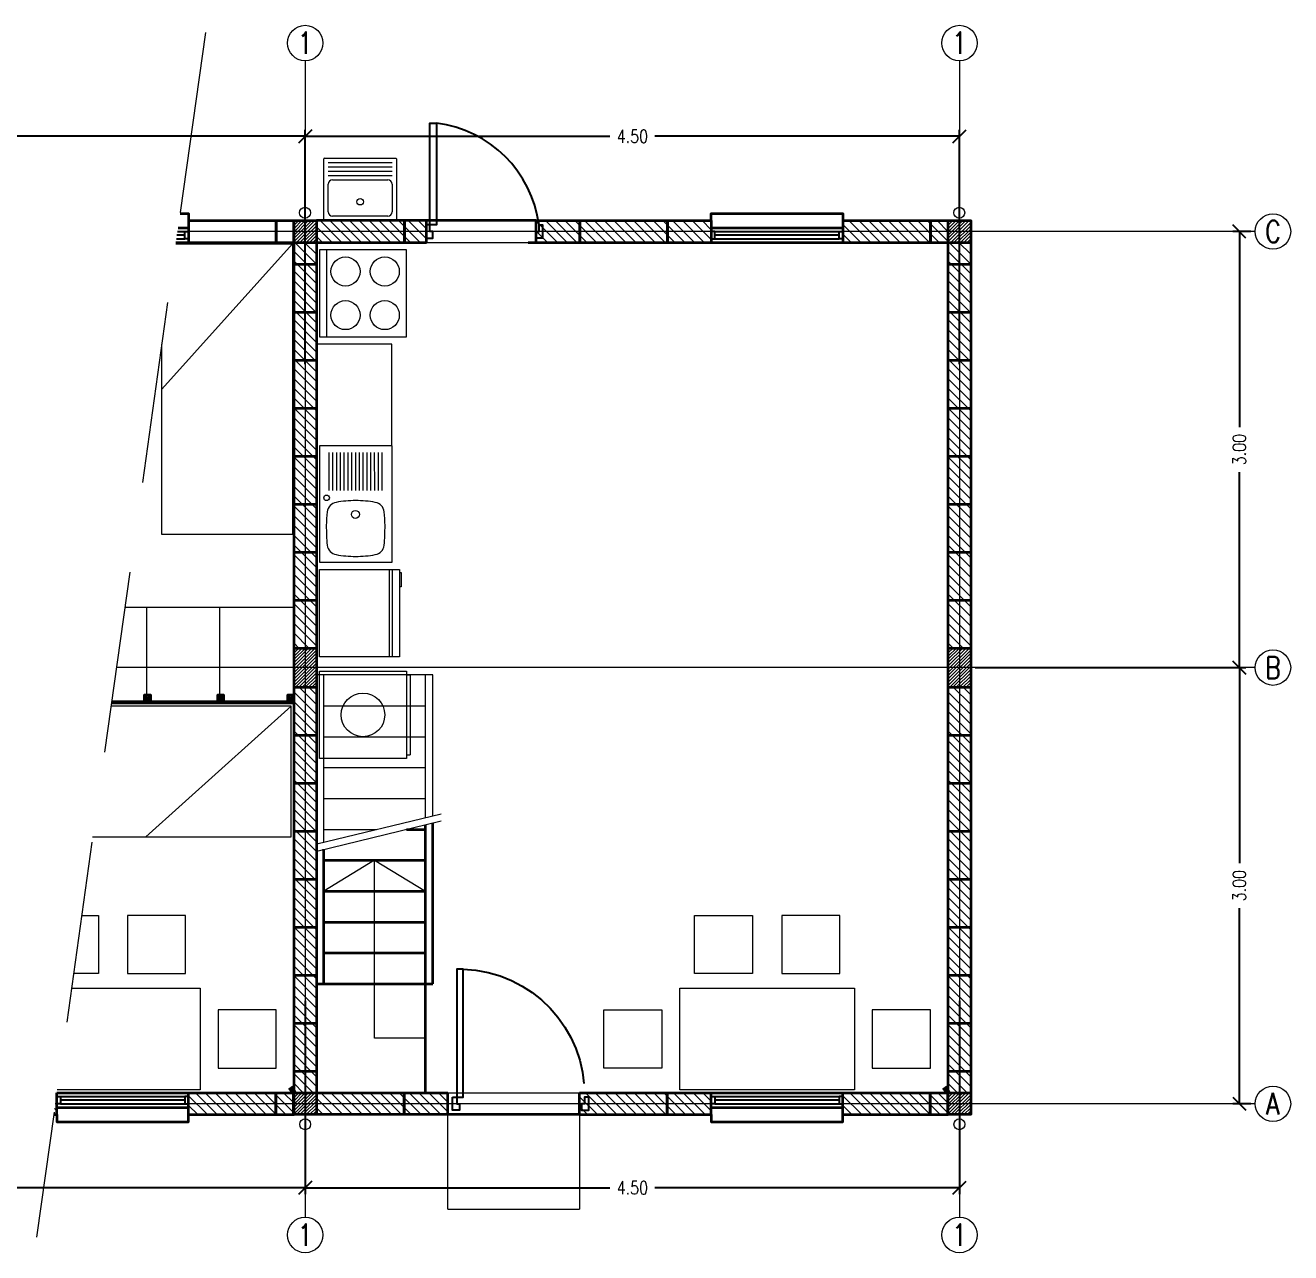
# Model space of a CAD drawing. Header units: metres. Extents: x 45 to 666, y -23 to 325.
# Drawn here: x 283.28 to 291.98, y 94.05 to 102.5 of the extents above; entities that cross this region are included whole.
import ezdxf

# ---------------------------------------------------------------- set-up
doc = ezdxf.new("R2010")
doc.units = ezdxf.units.M
doc.header["$LTSCALE"] = 5
doc.header["$MEASUREMENT"] = 0
doc.linetypes.add('HIDDEN', pattern=[0.375, 0.25, -0.125])
doc.layers.get('0').update_dxf_attribs({"color": 30})
doc.layers.get('DEFPOINTS').update_dxf_attribs({"color": 210})
for name, color, linetype, lineweight in [('A-ANNO-DIMS', 3, 'Continuous', 18), ('A-ANNO-SYMB', 3, 'Continuous', 18), ('A-ANNO-TEXT', 3, 'Continuous', 18), ('A-DOOR-FULL', 4, 'Continuous', 25), ('A-FLOR-FTPT', 6, 'Continuous', 70), ('A-FLOR-LEVL', 7, 'Continuous', 35), ('A-FLOR-OVHD', 3, 'HIDDEN', 18), ('A-FURN', 8, 'Continuous', 18), ('A-GLAZ-FULL', 4, 'Continuous', 25), ('A-WALL-FULL', 7, 'Continuous', 35), ('A-WALL-FULL-EXTR', 7, 'Continuous', 35), ('A-WALL-PATT', 8, 'Continuous', 18)]:
    doc.layers.add(name, color=color, linetype=linetype, lineweight=lineweight)
doc.styles.add('E-ROMANS', font='romans.shx', dxfattribs={"width": 0.8})
doc.dimstyles.new('E-0050_TICK_18', dxfattribs={"dimscale": 0.001, "dimtxt": 90, "dimasz": 90, "dimexe": 45, "dimexo": 30, "dimgap": 45, "dimtad": 0, "dimzin": 0, "dimdsep": 46, "dimtxsty": 'E-ROMANS', "dimblk": 'OBLIQUE', "dimcen": 45, "dimclrd": 256, "dimclre": 256, "dimclrt": 256, "dimadec": 0, "dimazin": 0, "dimtfac": 1, "dimtmove": 1, "dimatfit": 3, "dimldrblk": 'OPEN90', "dimfxl": 1, "dimtfill": 1, "dimtolj": 1, "dimtzin": 0, "dimarcsym": 0})
pattern_1 = [(135, (69.655357, 30.70779), (-0.03367596, -0.03367596), [])]
pattern_2 = [(135, (74.155357, 30.70779), (-0.03367596, -0.03367596), [])]

# ---------------------------------------------------------------- blocks, each defined once
blk = doc.blocks.new('LAVADERO-PL')
at = {"ltscale": 0.25}
for p, q in [((0, -0.245), (0, 0.245)), ((0.005, 0.25), (0.425, 0.25)), ((0.03, -0.19), (0.03, 0.19)), ((0.06, 0.22), (0.25, 0.22)), ((0.28, 0.19), (0.28, -0.19)), ((0.31, 0.22), (0.31, -0.22)), ((0.34, 0.22), (0.34, -0.22)), ((0.37, 0.22), (0.37, -0.22)), ((0.4, 0.22), (0.4, -0.22)), ((0.43, 0.245), (0.43, -0.245)), ((0.425, -0.25), (0.005, -0.25)), ((0.25, -0.22), (0.06, -0.22))]:
    blk.add_line(p, q, dxfattribs=at)
blk.add_circle((0.13, 0), 0.0224, dxfattribs=at)
for centre, radius, start, end in [((0.005, 0.245), 0.005, 90, 180), ((0.06, 0.19), 0.03, 90, 180), ((0.25, 0.19), 0.03, 0, 90), ((0.425, 0.245), 0.005, 0, 90), ((0.005, -0.245), 0.005, 180, 270), ((0.06, -0.19), 0.03, 180, 270), ((0.25, -0.19), 0.03, 270, 0), ((0.425, -0.245), 0.005, 270, 0)]:
    blk.add_arc(centre, radius, start, end, dxfattribs=at)
blk = doc.blocks.new('A$C1B7F5B90')
at = {"layer": 'A-DOOR-FULL'}
for points in [[(0.07, 0.79), (0.07, 0.09), (0.025, 0.09), (0.025, 0.79), (0.07, 0.79)], [(0.025, 0.09), (0, 0.09), (0, 0), (0.045, 0), (0.045, 0.045), (0.025, 0.045), (0.025, 0.09)], [(0.775, 0.09), (0.8, 0.09), (0.8, 0), (0.755, 0), (0.755, 0.045), (0.775, 0.045), (0.775, 0.09)]]:
    blk.add_lwpolyline(points, dxfattribs=at)
at = {"layer": 'A-DOOR-FULL', "linetype": 'HIDDEN'}
blk.add_arc((-0.0286, -0.0143), 0.8104, 7.39733, 83.01047, dxfattribs=at)
blk = doc.blocks.new('_Oblique')
at = {"color": 0, "linetype": 'ByBlock', "lineweight": -2}
blk.add_line((-0.5, -0.5), (0.5, 0.5), dxfattribs=at)
blk = doc.blocks.new('*D266')
at = {"layer": 'A-ANNO-DIMS', "lineweight": -2, "transparency": 16777216}
for p, q in [((280.7054, 101.7263), (280.7054, 101.7788)), ((285.2054, 101.7263), (285.2054, 101.7788)), ((280.7054, 101.7338), (282.8007, 101.7338)), ((285.2054, 101.7338), (283.1101, 101.7338))]:
    blk.add_line(p, q, dxfattribs=at)
at = {"layer": 'DEFPOINTS', "color": 0, "transparency": 16777216}
for p in [(280.7054, 101.6963), (285.2054, 101.7338), (285.2054, 101.6963)]:
    blk.add_point(p, dxfattribs=at)
at = {"layer": 'A-ANNO-DIMS', "lineweight": -2, "transparency": 16777216, "xscale": 0.09, "yscale": 0.09, "zscale": 0.09, "rotation": 180}
blk.add_blockref('_Oblique', (280.7054, 101.7338), dxfattribs=at)
at = {"layer": 'A-ANNO-DIMS', "lineweight": -2, "transparency": 16777216, "xscale": 0.09, "yscale": 0.09, "zscale": 0.09}
blk.add_blockref('_Oblique', (285.2054, 101.7338), dxfattribs=at)
at = {"layer": 'A-ANNO-DIMS', "transparency": 16777216, "insert": (282.9554, 101.7338), "char_height": 0.09, "attachment_point": 5, "style": 'E-ROMANS', "bg_fill": 3, "box_fill_scale": 1.25, "bg_fill_color": 256, "bg_fill_true_color": 13158600, "bg_fill_transparency": 0}
blk.add_mtext('\\A1;4.50', dxfattribs=at)
blk = doc.blocks.new('_Open90')
at = {"color": 0, "linetype": 'ByBlock', "lineweight": -2}
for p, q in [((0, 0), (-1, 0)), ((-0.5, 0.5), (0, 0)), ((0, 0), (-0.5, -0.5))]:
    blk.add_line(p, q, dxfattribs=at)
blk = doc.blocks.new('*D267')
at = {"layer": 'A-ANNO-DIMS', "lineweight": -2, "transparency": 16777216}
for p, q in [((280.7054, 95.7869), (280.7054, 94.4555)), ((285.2054, 95.7869), (285.2054, 94.4555)), ((280.7054, 94.5005), (282.8007, 94.5005)), ((285.2054, 94.5005), (283.1101, 94.5005))]:
    blk.add_line(p, q, dxfattribs=at)
at = {"layer": 'DEFPOINTS', "color": 0, "transparency": 16777216}
for p in [(280.7054, 95.8169), (285.2054, 95.8169), (285.2054, 94.5005)]:
    blk.add_point(p, dxfattribs=at)
at = {"layer": 'A-ANNO-DIMS', "lineweight": -2, "transparency": 16777216, "xscale": 0.09, "yscale": 0.09, "zscale": 0.09, "rotation": 180}
blk.add_blockref('_Oblique', (280.7054, 94.5005), dxfattribs=at)
at = {"layer": 'A-ANNO-DIMS', "lineweight": -2, "transparency": 16777216, "xscale": 0.09, "yscale": 0.09, "zscale": 0.09}
blk.add_blockref('_Oblique', (285.2054, 94.5005), dxfattribs=at)
at = {"layer": 'A-ANNO-DIMS', "transparency": 16777216, "insert": (282.9554, 94.5005), "char_height": 0.09, "attachment_point": 5, "style": 'E-ROMANS', "bg_fill": 3, "box_fill_scale": 1.25, "bg_fill_color": 256, "bg_fill_true_color": 13158600, "bg_fill_transparency": 0}
blk.add_mtext('\\A1;4.50', dxfattribs=at)
blk = doc.blocks.new('*D268')
at = {"layer": 'A-ANNO-DIMS', "lineweight": -2, "transparency": 16777216}
for p, q in [((285.2054, 100.167), (285.2054, 101.7788)), ((289.7054, 100.167), (289.7054, 101.7788)), ((285.2054, 101.7338), (287.3007, 101.7338)), ((289.7054, 101.7338), (287.6101, 101.7338))]:
    blk.add_line(p, q, dxfattribs=at)
at = {"layer": 'DEFPOINTS', "color": 0, "transparency": 16777216}
for p in [(289.7054, 101.7338), (285.2054, 100.137), (289.7054, 100.137)]:
    blk.add_point(p, dxfattribs=at)
at = {"layer": 'A-ANNO-DIMS', "lineweight": -2, "transparency": 16777216, "xscale": 0.09, "yscale": 0.09, "zscale": 0.09, "rotation": 180}
blk.add_blockref('_Oblique', (285.2054, 101.7338), dxfattribs=at)
at = {"layer": 'A-ANNO-DIMS', "lineweight": -2, "transparency": 16777216, "xscale": 0.09, "yscale": 0.09, "zscale": 0.09}
blk.add_blockref('_Oblique', (289.7054, 101.7338), dxfattribs=at)
at = {"layer": 'A-ANNO-DIMS', "transparency": 16777216, "insert": (287.4554, 101.7338), "char_height": 0.09, "attachment_point": 5, "style": 'E-ROMANS', "bg_fill": 3, "box_fill_scale": 1.25, "bg_fill_color": 256, "bg_fill_true_color": 13158600, "bg_fill_transparency": 0}
blk.add_mtext('\\A1;4.50', dxfattribs=at)
blk = doc.blocks.new('*D269')
at = {"layer": 'A-ANNO-DIMS', "lineweight": -2, "transparency": 16777216}
for p, q in [((285.2054, 95.7869), (285.2054, 94.4555)), ((289.7054, 95.7869), (289.7054, 94.4555)), ((285.2054, 94.5005), (287.3007, 94.5005)), ((289.7054, 94.5005), (287.6101, 94.5005))]:
    blk.add_line(p, q, dxfattribs=at)
at = {"layer": 'DEFPOINTS', "color": 0, "transparency": 16777216}
for p in [(285.2054, 95.8169), (289.7054, 95.8169), (289.7054, 94.5005)]:
    blk.add_point(p, dxfattribs=at)
at = {"layer": 'A-ANNO-DIMS', "lineweight": -2, "transparency": 16777216, "xscale": 0.09, "yscale": 0.09, "zscale": 0.09, "rotation": 180}
blk.add_blockref('_Oblique', (285.2054, 94.5005), dxfattribs=at)
at = {"layer": 'A-ANNO-DIMS', "lineweight": -2, "transparency": 16777216, "xscale": 0.09, "yscale": 0.09, "zscale": 0.09}
blk.add_blockref('_Oblique', (289.7054, 94.5005), dxfattribs=at)
at = {"layer": 'A-ANNO-DIMS', "transparency": 16777216, "insert": (287.4554, 94.5005), "char_height": 0.09, "attachment_point": 5, "style": 'E-ROMANS', "bg_fill": 3, "box_fill_scale": 1.25, "bg_fill_color": 256, "bg_fill_true_color": 13158600, "bg_fill_transparency": 0}
blk.add_mtext('\\A1;4.50', dxfattribs=at)
blk = doc.blocks.new('*D271')
at = {"layer": 'A-ANNO-DIMS', "lineweight": -2, "transparency": 16777216}
for p, q in [((291.7096, 101.0786), (291.5854, 101.0786)), ((291.6304, 101.0786), (291.6304, 99.7334)), ((291.6304, 98.0786), (291.6304, 99.4239)), ((289.8124, 98.0786), (291.6754, 98.0786))]:
    blk.add_line(p, q, dxfattribs=at)
at = {"layer": 'DEFPOINTS', "color": 0, "transparency": 16777216}
for p in [(291.6304, 101.0786), (291.7396, 101.0786), (289.7824, 98.0786)]:
    blk.add_point(p, dxfattribs=at)
at = {"layer": 'A-ANNO-DIMS', "lineweight": -2, "transparency": 16777216, "xscale": 0.09, "yscale": 0.09, "zscale": 0.09}
for p, rotation in [((291.6304, 101.0786), 90), ((291.6304, 98.0786), 270)]:
    blk.add_blockref('_Oblique', p, dxfattribs=dict(at, rotation=rotation))
at = {"layer": 'A-ANNO-DIMS', "transparency": 16777216, "insert": (291.6304, 99.5786), "char_height": 0.09, "attachment_point": 5, "rotation": 90, "style": 'E-ROMANS', "bg_fill": 3, "box_fill_scale": 1.25, "bg_fill_color": 256, "bg_fill_true_color": 13158600, "bg_fill_transparency": 0}
blk.add_mtext('\\A1;3.00', dxfattribs=at)
blk = doc.blocks.new('*D270')
at = {"layer": 'A-ANNO-DIMS', "lineweight": -2, "transparency": 16777216}
for p, q in [((291.6229, 98.0786), (291.6754, 98.0786)), ((291.6304, 98.0786), (291.6304, 96.7334)), ((291.6304, 95.0786), (291.6304, 96.4239)), ((291.7096, 95.0786), (291.5854, 95.0786))]:
    blk.add_line(p, q, dxfattribs=at)
at = {"layer": 'DEFPOINTS', "color": 0, "transparency": 16777216}
for p in [(291.5929, 98.0786), (291.6304, 98.0786), (291.7396, 95.0786)]:
    blk.add_point(p, dxfattribs=at)
at = {"layer": 'A-ANNO-DIMS', "lineweight": -2, "transparency": 16777216, "xscale": 0.09, "yscale": 0.09, "zscale": 0.09}
for p, rotation in [((291.6304, 98.0786), 90), ((291.6304, 95.0786), 270)]:
    blk.add_blockref('_Oblique', p, dxfattribs=dict(at, rotation=rotation))
at = {"layer": 'A-ANNO-DIMS', "transparency": 16777216, "insert": (291.6304, 96.5786), "char_height": 0.09, "attachment_point": 5, "rotation": 90, "style": 'E-ROMANS', "bg_fill": 3, "box_fill_scale": 1.25, "bg_fill_color": 256, "bg_fill_true_color": 13158600, "bg_fill_transparency": 0}
blk.add_mtext('\\A1;3.00', dxfattribs=at)
blk = doc.blocks.new('COCINA-PL')
blk.add_lwpolyline([(0, 0.3), (0, -0.3), (0.6, -0.3), (0.6, 0.3)], close=True)
blk.add_lwpolyline([(0.05, 0.3), (0.05, -0.3)])
for centre in [(0.18, 0.15), (0.45, 0.15), (0.18, -0.15), (0.45, -0.15)]:
    blk.add_circle(centre, 0.1)
blk = doc.blocks.new('LAVADORA-PL')
for p, q in [((0, 0), (0, 0.6)), ((0, 0.6), (0.6, 0.6)), ((0.6, 0.6), (0.6, 0)), ((0.625, 0.575), (0.625, 0.025)), ((0.6, 0), (0, 0))]:
    blk.add_line(p, q)
for points in [[(0.6, 0.575), (0.625, 0.575)], [(0.6, 0.025), (0.625, 0.025)]]:
    blk.add_lwpolyline(points)
blk.add_circle((0.3, 0.3), 0.15)
blk = doc.blocks.new('LAVAPLATO-PL')
at = {"ltscale": 5}
for p, q in [((0.5, 0.8), (0, 0.8)), ((0, 0.8), (0, 0)), ((0.5, 0), (0.5, 0.8)), ((0.0672, 0.4945), (0.0672, 0.755)), ((0.0672, 0.4945), (0.0672, 0.755)), ((0.0933, 0.4945), (0.0933, 0.755)), ((0.0933, 0.4945), (0.0933, 0.755)), ((0.1195, 0.4945), (0.1194, 0.755)), ((0.1195, 0.4945), (0.1194, 0.755)), ((0.1456, 0.4945), (0.1456, 0.755)), ((0.1456, 0.4945), (0.1456, 0.755)), ((0.1717, 0.4945), (0.1717, 0.755)), ((0.1717, 0.4945), (0.1717, 0.755)), ((0.1978, 0.4945), (0.1978, 0.755)), ((0.1978, 0.4945), (0.1978, 0.755)), ((0.2239, 0.4945), (0.2239, 0.755)), ((0.2239, 0.4945), (0.2239, 0.755)), ((0.25, 0.4945), (0.25, 0.755)), ((0.25, 0.4945), (0.25, 0.755)), ((0.2761, 0.4945), (0.2761, 0.755)), ((0.2761, 0.4945), (0.2761, 0.755)), ((0.3022, 0.4945), (0.3022, 0.755)), ((0.3022, 0.4945), (0.3022, 0.755)), ((0.3283, 0.4945), (0.3283, 0.755)), ((0.3283, 0.4945), (0.3283, 0.755)), ((0.3544, 0.4945), (0.3544, 0.755)), ((0.3544, 0.4945), (0.3544, 0.755)), ((0.3806, 0.4945), (0.3805, 0.755)), ((0.3806, 0.4945), (0.3805, 0.755)), ((0.4067, 0.4945), (0.4067, 0.755)), ((0.4067, 0.4945), (0.4067, 0.755)), ((0.4328, 0.4945), (0.4328, 0.755)), ((0.4328, 0.4945), (0.4328, 0.755)), ((0, 0), (0.5, 0))]:
    blk.add_line(p, q, dxfattribs=at)
for centre, radius in [((0.0499, 0.443), 0.019), ((0.0499, 0.443), 0.019), ((0.248, 0.329), 0.0275), ((0.248, 0.329), 0.0275)]:
    blk.add_circle(centre, radius, dxfattribs=at)
for centre, radius, start, end in [((0.1284, 0.338), 0.075, 100.38124, 172.77), ((0.1284, 0.338), 0.075, 100.38124, 172.77), ((0.25, -0.326), 0.75, 90, 100.38124), ((0.25, -0.326), 0.75, 90, 100.38124), ((0.25, -0.326), 0.75, 79.61876, 90), ((0.25, -0.326), 0.75, 79.61876, 90), ((0.3716, 0.338), 0.075, 7.23, 79.61876), ((0.3716, 0.338), 0.075, 7.23, 79.61876), ((0.798, 0.253), 0.75, 172.77, 180), ((0.798, 0.253), 0.75, 172.77, 180), ((-0.298, 0.253), 0.75, 360, 7.23), ((-0.298, 0.253), 0.75, 360, 7.23), ((1.6099, 0.253), 1.5619, 179.9987, 185.00834), ((1.6099, 0.253), 1.5619, 179.9987, 185.00834), ((-1.1099, 0.253), 1.5619, 354.99166, 0.0013), ((-1.1099, 0.253), 1.5619, 354.99166, 0.0013), ((0.1284, 0.126), 0.075, 187.23, 259.61876), ((0.1284, 0.126), 0.075, 187.23, 259.61876), ((0.3716, 0.126), 0.075, 280.38124, 352.77), ((0.3716, 0.126), 0.075, 280.38124, 352.77), ((0.25, 0.79), 0.75, 259.61876, 270), ((0.25, 0.79), 0.75, 259.61876, 270), ((0.25, 0.79), 0.75, 270, 280.38124), ((0.25, 0.79), 0.75, 270, 280.38124)]:
    blk.add_arc(centre, radius, start, end, dxfattribs=at)
blk = doc.blocks.new('RF-PL')
for p, q in [((0, 0.6), (0.5504, 0.6)), ((0, 0), (0, 0.6)), ((0.481, 0.6), (0.481, 0)), ((0.5008, 0.6), (0.5008, 0)), ((0.5504, 0.6), (0.5504, 0)), ((0.5504, 0.5806), (0.5629, 0.5806)), ((0.5629, 0.5806), (0.5629, 0.4806)), ((0.5629, 0.4806), (0.5504, 0.4806)), ((0.5504, 0), (0, 0))]:
    blk.add_line(p, q)
blk = doc.blocks.new('A$C65E00405')
at = {"layer": 'A-DOOR-FULL'}
blk.add_lwpolyline([(0.9084, 0.09), (0.8634, 0.09), (0.8634, 0.97), (0.9084, 0.97)], close=True, dxfattribs=at)
for points in [[(0, 0.09), (0.0294, 0.09), (0.0294, 0.045), (0.0494, 0.045), (0.0494, 0), (0, 0), (0, 0.09)], [(0.9378, 0.09), (0.9084, 0.09), (0.9084, 0.045), (0.8884, 0.045), (0.8884, 0), (0.9378, 0), (0.9378, 0.09)]]:
    blk.add_lwpolyline(points, dxfattribs=at)
at = {"layer": 'A-DOOR-FULL', "linetype": 'HIDDEN'}
blk.add_arc((0.8896, 0.11), 0.8604, 91.74437, 181.33429, dxfattribs=at)

msp = doc.modelspace()

# ---------------------------------------------------------------- hatches: boundary and pattern name
at = {"layer": 'A-WALL-PATT'}
h = msp.add_hatch(dxfattribs=at)
h.set_pattern_fill('LINE', color=256, scale=0.005, angle=45, style=0)
h.set_pattern_definition([(45, (129.738842, 30.70779), (-0.0112253202, 0.0112253202), [])])
h.paths.add_polyline_path([(285.2824, 101.1536), (285.1284, 101.1536), (285.1284, 101.0036), (285.2824, 101.0036)])
h = msp.add_hatch(dxfattribs=at)
h.set_pattern_fill('LINE', color=256, scale=0.005, angle=45, style=0)
h.set_pattern_definition([(45, (129.738842, 30.70779), (-0.0112253202, 0.0112253202), [])])
h.paths.add_polyline_path([(285.2824, 101.1536), (285.1284, 101.1536), (285.1284, 101.0036), (285.2824, 101.0036)])
h = msp.add_hatch(dxfattribs=at)
h.set_pattern_fill('LINE', color=256, scale=0.015, angle=135, style=0)
h.set_pattern_definition(pattern_2)
h.paths.add_polyline_path([(286.0384, 101.1536), (285.2854, 101.1536), (285.2854, 101.0036), (286.0384, 101.0036)])
h.paths.add_polyline_path([(287.7679, 101.1536), (287.1679, 101.1536), (287.1679, 101.0036), (287.7679, 101.0036)])
h.paths.add_polyline_path([(287.1679, 101.1536), (286.7914, 101.1536), (286.7914, 101.1236), (286.7914, 101.1236), (286.7914, 101.0336), (286.7914, 101.0336), (286.7914, 101.0036), (287.1679, 101.0036)])
h.paths.add_polyline_path([(287.9974, 101.1536), (287.7679, 101.1536), (287.7679, 101.0036), (287.9974, 101.0036)])
h.paths.add_polyline_path([(289.6284, 101.1536), (288.9034, 101.1536), (288.9034, 101.0036), (289.6284, 101.0036)])
h = msp.add_hatch(dxfattribs=at)
h.set_pattern_fill('LINE', color=256, scale=0.005, angle=45, style=0)
h.set_pattern_definition([(45, (134.238842, 30.70779), (-0.0112253202, 0.0112253202), [])])
h.paths.add_polyline_path([(289.7824, 101.1536), (289.6284, 101.1536), (289.6284, 101.0036), (289.7824, 101.0036)])
h = msp.add_hatch(dxfattribs=at)
h.set_pattern_fill('LINE', color=256, scale=0.015, angle=135, style=0)
h.set_pattern_definition(pattern_1)
h.paths.add_polyline_path([(285.2824, 101.0036), (285.1284, 101.0036), (285.1284, 100.8536), (285.2824, 100.8536)])
h.paths.add_polyline_path([(285.2824, 100.8536), (285.1284, 100.8536), (285.1284, 100.5236), (285.2824, 100.5236)])
h.paths.add_polyline_path([(285.2824, 100.5236), (285.1284, 100.5236), (285.1284, 100.1936), (285.2824, 100.1936)])
h.paths.add_polyline_path([(285.2824, 100.1936), (285.1284, 100.1936), (285.1284, 99.8636), (285.2824, 99.8636)])
h.paths.add_polyline_path([(285.2824, 99.8636), (285.1284, 99.8636), (285.1284, 99.5336), (285.2824, 99.5336)])
h.paths.add_polyline_path([(285.2824, 99.5336), (285.1284, 99.5336), (285.1284, 99.2036), (285.2824, 99.2036)])
h.paths.add_polyline_path([(285.2824, 99.2036), (285.1284, 99.2036), (285.1284, 98.8736), (285.2824, 98.8736)])
h.paths.add_polyline_path([(285.2824, 98.8736), (285.1284, 98.8736), (285.1284, 98.5436), (285.2824, 98.5436)])
h.paths.add_polyline_path([(285.2824, 98.5436), (285.1284, 98.5436), (285.1284, 98.2136), (285.2824, 98.2136)])
h.paths.add_polyline_path([(285.2824, 97.9436), (285.1284, 97.9436), (285.1284, 97.6136), (285.2824, 97.6136)])
h.paths.add_polyline_path([(285.2824, 97.6136), (285.1284, 97.6136), (285.1284, 97.2836), (285.2824, 97.2836)])
h.paths.add_polyline_path([(285.2824, 97.2836), (285.1284, 97.2836), (285.1284, 96.9536), (285.2824, 96.9536)])
h.paths.add_polyline_path([(285.2824, 96.9536), (285.1284, 96.9536), (285.1284, 96.6236), (285.2824, 96.6236)])
h.paths.add_polyline_path([(285.2824, 96.6236), (285.1284, 96.6236), (285.1284, 96.2936), (285.2824, 96.2936)])
h.paths.add_polyline_path([(285.2824, 96.2936), (285.1284, 96.2936), (285.1284, 95.9636), (285.2824, 95.9636)])
h.paths.add_polyline_path([(285.2824, 95.9636), (285.1284, 95.9636), (285.1284, 95.6336), (285.2824, 95.6336)])
h.paths.add_polyline_path([(285.2824, 95.6336), (285.1284, 95.6336), (285.1284, 95.3036), (285.2824, 95.3036)])
h.paths.add_polyline_path([(285.2824, 95.3036), (285.1284, 95.3036), (285.1284, 95.1536), (285.2824, 95.1536)])
h = msp.add_hatch(dxfattribs=at)
h.set_pattern_fill('LINE', color=256, scale=0.015, angle=135, style=0)
h.set_pattern_definition(pattern_2)
h.paths.add_polyline_path([(289.7824, 101.0036), (289.6284, 101.0036), (289.6284, 100.8536), (289.7824, 100.8536)])
h.paths.add_polyline_path([(289.7824, 100.8536), (289.6284, 100.8536), (289.6284, 100.5236), (289.7824, 100.5236)])
h.paths.add_polyline_path([(289.7824, 100.5236), (289.6284, 100.5236), (289.6284, 100.1936), (289.7824, 100.1936)])
h.paths.add_polyline_path([(289.7824, 100.1936), (289.6284, 100.1936), (289.6284, 99.8636), (289.7824, 99.8636)])
h.paths.add_polyline_path([(289.7824, 99.8636), (289.6284, 99.8636), (289.6284, 99.5336), (289.7824, 99.5336)])
h.paths.add_polyline_path([(289.7824, 99.5336), (289.6284, 99.5336), (289.6284, 99.2036), (289.7824, 99.2036)])
h.paths.add_polyline_path([(289.7824, 99.2036), (289.6284, 99.2036), (289.6284, 98.8736), (289.7824, 98.8736)])
h.paths.add_polyline_path([(289.7824, 98.8736), (289.6284, 98.8736), (289.6284, 98.5436), (289.7824, 98.5436)])
h.paths.add_polyline_path([(289.7824, 98.5436), (289.6284, 98.5436), (289.6284, 98.2136), (289.7824, 98.2136)])
h.paths.add_polyline_path([(289.7824, 97.9436), (289.6284, 97.9436), (289.6284, 97.6136), (289.7824, 97.6136)])
h.paths.add_polyline_path([(289.7824, 97.6136), (289.6284, 97.6136), (289.6284, 97.2836), (289.7824, 97.2836)])
h.paths.add_polyline_path([(289.7824, 97.2836), (289.6284, 97.2836), (289.6284, 96.9536), (289.7824, 96.9536)])
h.paths.add_polyline_path([(289.7824, 96.9536), (289.6284, 96.9536), (289.6284, 96.6236), (289.7824, 96.6236)])
h.paths.add_polyline_path([(289.7824, 96.6236), (289.6284, 96.6236), (289.6284, 96.2936), (289.7824, 96.2936)])
h.paths.add_polyline_path([(289.7824, 96.2936), (289.6284, 96.2936), (289.6284, 95.9636), (289.7824, 95.9636)])
h.paths.add_polyline_path([(289.7824, 95.9636), (289.6284, 95.9636), (289.6284, 95.6336), (289.7824, 95.6336)])
h.paths.add_polyline_path([(289.7824, 95.6336), (289.6284, 95.6336), (289.6284, 95.3036), (289.7824, 95.3036)])
h.paths.add_polyline_path([(289.7824, 95.3036), (289.6284, 95.3036), (289.6284, 95.1536), (289.7824, 95.1536)])
h = msp.add_hatch(dxfattribs=at)
h.set_pattern_fill('LINE', color=256, scale=0.005, angle=45, style=0)
h.set_pattern_definition([(45, (129.738842, 30.70779), (-0.0112253202, 0.0112253202), [])])
h.paths.add_polyline_path([(285.1284, 97.9436), (285.2824, 97.9436), (285.2824, 98.2136), (285.1284, 98.2136)])
h = msp.add_hatch(dxfattribs=at)
h.set_pattern_fill('LINE', color=256, scale=0.005, angle=45, style=0)
h.set_pattern_definition([(45, (129.738842, 30.70779), (-0.0112253202, 0.0112253202), [])])
h.paths.add_polyline_path([(285.1284, 97.9436), (285.2824, 97.9436), (285.2824, 98.2136), (285.1284, 98.2136)])
h = msp.add_hatch(dxfattribs=at)
h.set_pattern_fill('LINE', color=256, scale=0.005, angle=45, style=0)
h.set_pattern_definition([(45, (134.238842, 30.70779), (-0.0112253202, 0.0112253202), [])])
h.paths.add_polyline_path([(289.6284, 97.9436), (289.7824, 97.9436), (289.7824, 98.2136), (289.6284, 98.2136)])
h = msp.add_hatch(dxfattribs=at)
h.set_pattern_fill('LINE', color=256, scale=0.015, angle=135, style=0)
h.set_pattern_definition(pattern_1)
h.paths.add_polyline_path([(281.6854, 95.1536), (280.7824, 95.1536), (280.7824, 95.0036), (281.6854, 95.0036)])
h.paths.add_polyline_path([(285.1284, 95.1536), (284.4034, 95.1536), (284.4034, 95.0036), (285.1284, 95.0036)])
h.paths.add_polyline_path([(283.4965, 95.1536), (283.4754, 95.0036), (283.4974, 95.0036), (283.4974, 95.1536)])
h = msp.add_hatch(dxfattribs=at)
h.set_pattern_fill('LINE', color=256, scale=0.005, angle=45, style=0)
h.set_pattern_definition([(45, (129.738842, 24.70779), (-0.0112253202, 0.0112253202), [])])
h.paths.add_polyline_path([(285.2824, 95.1536), (285.1284, 95.1536), (285.1284, 95.0036), (285.2824, 95.0036)])
h = msp.add_hatch(dxfattribs=at)
h.set_pattern_fill('LINE', color=256, scale=0.005, angle=45, style=0)
h.set_pattern_definition([(45, (129.738842, 24.70779), (-0.0112253202, 0.0112253202), [])])
h.paths.add_polyline_path([(285.2824, 95.1536), (285.1284, 95.1536), (285.1284, 95.0036), (285.2824, 95.0036)])
h = msp.add_hatch(dxfattribs=at)
h.set_pattern_fill('LINE', color=256, scale=0.015, angle=135, style=0)
h.set_pattern_definition(pattern_2)
h.paths.add_polyline_path([(286.1854, 95.1536), (285.2824, 95.1536), (285.2824, 95.0036), (286.1854, 95.0036)])
h.paths.add_polyline_path([(287.9974, 95.1536), (287.0914, 95.1536), (287.0914, 95.0036), (287.9974, 95.0036)])
h.paths.add_polyline_path([(289.6284, 95.1536), (288.9034, 95.1536), (288.9034, 95.0036), (289.6284, 95.0036)])
h = msp.add_hatch(dxfattribs=at)
h.set_pattern_fill('LINE', color=256, scale=0.005, angle=45, style=0)
h.set_pattern_definition([(45, (134.238842, 24.70779), (-0.0112253202, 0.0112253202), [])])
h.paths.add_polyline_path([(289.7824, 95.1536), (289.6284, 95.1536), (289.6284, 95.0036), (289.7824, 95.0036)])

# ---------------------------------------------------------------- linework, layer by layer
at = {"layer": 'A-ANNO-SYMB', "ltscale": 2}
msp.add_lwpolyline([(289.7054, 102.2534), (289.7054, 94.2978)], dxfattribs=at)
at = {"layer": 'A-ANNO-SYMB', "linetype": 'Continuous', "ltscale": 5}
for centre in [(285.2054, 102.3754), (289.7054, 102.3754), (291.8616, 98.0786), (291.8616, 95.0786), (285.2054, 94.1758), (289.7054, 94.1758)]:
    msp.add_circle(centre, 0.1219, dxfattribs=at)
at = {"layer": 'A-FLOR-FTPT'}
for p, q in [((285.1284, 95.1536), (285.1008, 95.19)), ((289.6284, 95.1536), (289.6008, 95.19))]:
    msp.add_line(p, q, dxfattribs=at)
at = {"layer": 'A-FLOR-LEVL'}
for p, q in [((285.8854, 101.1536), (285.8854, 101.0036)), ((285.8884, 101.1536), (285.8884, 101.0036)), ((286.7914, 101.1536), (286.0384, 101.1536)), ((284.0974, 97.8886), (284.1424, 97.8436)), ((284.1424, 97.8886), (284.0974, 97.8436)), ((284.6016, 97.8886), (284.6466, 97.8436)), ((284.6466, 97.8886), (284.6016, 97.8436)), ((285.0834, 97.8886), (285.1284, 97.8436)), ((285.1284, 97.8886), (285.0834, 97.8436)), ((285.9023, 96.9661), (286.0324, 96.9661)), ((286.0324, 95.9036), (286.0324, 96.9975)), ((286.0824, 95.9036), (286.0824, 97.0095)), ((285.3324, 95.9036), (285.3324, 96.8289)), ((285.3324, 96.7536), (286.0324, 96.7536)), ((285.3324, 96.5411), (286.0324, 96.5411)), ((285.3324, 96.3286), (286.0324, 96.3286)), ((285.3324, 96.1161), (286.0324, 96.1161)), ((285.2844, 95.9036), (286.0824, 95.9036)), ((286.0324, 95.1536), (286.0324, 95.9036)), ((285.0034, 95.0036), (285.0034, 95.1536)), ((285.0064, 95.0036), (285.0064, 95.1536)), ((285.1254, 95.0036), (285.1254, 95.1536)), ((289.5034, 95.0036), (289.5034, 95.1536)), ((289.5064, 95.0036), (289.5064, 95.1536)), ((289.6254, 95.0036), (289.6254, 95.1536)), ((287.0914, 95.0036), (286.1854, 95.0036))]:
    msp.add_line(p, q, dxfattribs=at)
for points in [[(284.3445, 101.2036), (284.4034, 101.2036), (284.4034, 101.1536)], [(285.0034, 101.1536), (285.0034, 101.0036)], [(285.0064, 101.1536), (285.0064, 101.0036)], [(285.1254, 101.1536), (285.1254, 101.0036)], [(287.0914, 101.1536), (287.0914, 101.0036)], [(287.0944, 101.1536), (287.0944, 101.0036)], [(287.6944, 101.1536), (287.6944, 101.0036)], [(287.6974, 101.1536), (287.6974, 101.0036)], [(287.9974, 101.1536), (287.9974, 101.2036), (288.9034, 101.2036), (288.9034, 101.1536)], [(289.5034, 101.1536), (289.5034, 101.0036)], [(289.5064, 101.1536), (289.5064, 101.0036)], [(289.6254, 101.1536), (289.6254, 101.0036)], [(284.3305, 101.1036), (284.4034, 101.1036)], [(287.9974, 101.1036), (288.9034, 101.1036)], [(284.3164, 101.0036), (284.4034, 101.0036)], [(287.9974, 101.0036), (288.9034, 101.0036)], [(283.4974, 95.1536), (284.4034, 95.1536)], [(285.8854, 95.0036), (285.8854, 95.1536)], [(285.8884, 95.0036), (285.8884, 95.1536)], [(287.6944, 95.0036), (287.6944, 95.1536)], [(287.6974, 95.0036), (287.6974, 95.1536)], [(287.9974, 95.1536), (288.9034, 95.1536)], [(283.4974, 95.0536), (284.4034, 95.0536)], [(287.9974, 95.0536), (288.9034, 95.0536)], [(283.4974, 95.0036), (283.4974, 94.9536), (284.4034, 94.9536), (284.4034, 95.0036)], [(287.9974, 95.0036), (287.9974, 94.9536), (288.9034, 94.9536), (288.9034, 95.0036)]]:
    msp.add_lwpolyline(points, dxfattribs=at)
at = {"layer": 'A-FLOR-OVHD'}
for p, q in [((284.5189, 102.448), (283.3572, 94.1603)), ((286.0384, 101.0036), (286.7914, 101.0036)), ((283.9646, 98.4936), (285.1284, 98.4936)), ((284.1149, 97.8886), (284.1149, 98.4936)), ((284.6191, 97.8886), (284.6191, 98.4936)), ((285.3324, 96.8784), (285.3324, 98.0286)), ((286.0324, 97.0475), (286.0324, 98.0286)), ((286.0824, 97.0595), (286.0824, 98.0286)), ((285.3324, 97.8161), (286.0324, 97.8161)), ((285.3324, 97.6036), (286.0324, 97.6036)), ((285.3324, 97.3911), (286.0324, 97.3911)), ((285.3324, 97.1786), (286.0324, 97.1786)), ((285.3324, 96.9661), (285.6947, 96.9661)), ((286.1854, 95.1536), (287.0914, 95.1536)), ((286.1854, 94.3536), (286.1854, 95.0036)), ((287.0914, 95.0036), (287.0914, 94.3536)), ((286.1854, 94.3536), (287.0914, 94.3536))]:
    msp.add_line(p, q, dxfattribs=at)
for points in [[(286.0824, 98.0286), (285.2824, 98.0286)], [(285.2844, 96.8669), (286.1411, 97.0736)], [(285.2844, 96.8169), (286.1411, 97.0236)], [(285.6824, 96.7536), (285.3324, 96.5411)], [(286.0324, 95.5286), (285.6824, 95.5286), (285.6824, 96.7536)], [(285.6824, 96.7536), (286.0324, 96.5411)]]:
    msp.add_lwpolyline(points, dxfattribs=at)
at = {"layer": 'A-FURN'}
for p, q in [((285.1184, 100.9936), (284.2184, 99.9936)), ((284.315, 100.9936), (285.1184, 100.9936)), ((285.1184, 100.9936), (285.1184, 98.9936)), ((284.2184, 98.9936), (284.2184, 100.3041)), ((285.8004, 100.3036), (285.2824, 100.3036)), ((285.8004, 99.6036), (285.8004, 100.3036)), ((285.1184, 98.9936), (284.2184, 98.9936)), ((285.1091, 97.8136), (283.8693, 97.8136)), ((285.1091, 97.8136), (284.1091, 96.9136)), ((285.1091, 96.9136), (285.1091, 97.8136)), ((283.7432, 96.9136), (285.1091, 96.9136))]:
    msp.add_line(p, q, dxfattribs=at)
for points in [[(283.6675, 96.3736), (283.7829, 96.3736), (283.7829, 95.9736), (283.6114, 95.9736)], [(284.3829, 96.3736), (283.9829, 96.3736), (283.9829, 95.9736), (284.3829, 95.9736), (284.3829, 96.3736)], [(287.8829, 96.3736), (288.2829, 96.3736), (288.2829, 95.9736), (287.8829, 95.9736), (287.8829, 96.3736)], [(288.8829, 96.3736), (288.4829, 96.3736), (288.4829, 95.9736), (288.8829, 95.9736), (288.8829, 96.3736)], [(284.4829, 95.8736), (284.4829, 95.1736), (283.4993, 95.1736)], [(283.5974, 95.8736), (284.4829, 95.8736)], [(288.9829, 95.8736), (288.9829, 95.1736), (287.7829, 95.1736), (287.7829, 95.8736), (288.9829, 95.8736)], [(285.0056, 95.7236), (284.6056, 95.7236), (284.6056, 95.3236), (285.0056, 95.3236), (285.0056, 95.7236)], [(287.2583, 95.7236), (287.6583, 95.7236), (287.6583, 95.3236), (287.2583, 95.3236), (287.2583, 95.7236)], [(289.5056, 95.7236), (289.1056, 95.7236), (289.1056, 95.3236), (289.5056, 95.3236), (289.5056, 95.7236)]]:
    msp.add_lwpolyline(points, dxfattribs=at)
for centre in [(285.2039, 101.2078), (285.2039, 101.2078), (289.7039, 101.2078), (285.2051, 94.9372), (285.2051, 94.9372), (289.7051, 94.9372)]:
    msp.add_circle(centre, 0.0375, dxfattribs=at)
at = {"layer": 'A-GLAZ-FULL'}
for p, q in [((284.378, 101.0536), (284.3234, 101.0536)), ((284.3269, 101.0786), (284.378, 101.0786)), ((288.0224, 101.0786), (288.878, 101.0786)), ((288.878, 101.0536), (288.0224, 101.0536)), ((284.3199, 101.0286), (284.378, 101.0286)), ((288.0224, 101.0286), (288.878, 101.0286)), ((283.5224, 95.1286), (284.3779, 95.1286)), ((283.5224, 95.0786), (284.3779, 95.0786)), ((284.3784, 95.1036), (283.5229, 95.1036)), ((288.0224, 95.1286), (288.8779, 95.1286)), ((288.0224, 95.0786), (288.8779, 95.0786)), ((288.8784, 95.1036), (288.0229, 95.1036))]:
    msp.add_line(p, q, dxfattribs=at)
for points in [[(284.4034, 101.0286), (284.378, 101.0286), (284.378, 101.0786), (284.4034, 101.0786)], [(287.9974, 101.0286), (288.0224, 101.0286), (288.0224, 101.0786), (287.9974, 101.0786)], [(288.9034, 101.0286), (288.878, 101.0286), (288.878, 101.0786), (288.9034, 101.0786)], [(283.4974, 95.1286), (283.5224, 95.1286), (283.5224, 95.0786), (283.4974, 95.0786)], [(284.4034, 95.1286), (284.3779, 95.1286), (284.3779, 95.0786), (284.4034, 95.0786)], [(287.9974, 95.1286), (288.0224, 95.1286), (288.0224, 95.0786), (287.9974, 95.0786)], [(288.9034, 95.1286), (288.8779, 95.1286), (288.8779, 95.0786), (288.9034, 95.0786)]]:
    msp.add_lwpolyline(points, dxfattribs=at)
at = {"layer": 'A-WALL-FULL'}
for points in [[(285.1284, 101.1536), (285.2824, 101.1536), (285.2824, 95.0036), (285.2824, 95.0036), (285.1284, 95.0036)], [(285.1284, 101.1536), (285.2824, 101.1536), (285.2824, 95.0036), (285.2824, 95.0036), (285.1284, 95.0036)], [(289.6284, 101.1536), (289.7824, 101.1536), (289.7824, 95.0036), (289.7824, 95.0036), (289.6284, 95.0036)]]:
    msp.add_lwpolyline(points, close=True, dxfattribs=at)
for points in [[(285.1284, 101.0036), (285.2824, 101.0036)], [(285.1284, 101.0036), (285.2824, 101.0036)], [(289.6284, 101.0036), (289.7824, 101.0036)], [(285.1284, 100.8536), (285.2824, 100.8536)], [(285.1284, 100.8536), (285.2824, 100.8536)], [(289.6284, 100.8536), (289.7824, 100.8536)], [(285.1284, 100.5236), (285.2824, 100.5236)], [(285.1284, 100.5236), (285.2824, 100.5236)], [(289.6284, 100.5236), (289.7824, 100.5236)], [(285.1284, 100.1936), (285.2824, 100.1936)], [(285.1284, 100.1936), (285.2824, 100.1936)], [(289.6284, 100.1936), (289.7824, 100.1936)], [(285.1284, 99.8636), (285.2824, 99.8636)], [(285.1284, 99.8636), (285.2824, 99.8636)], [(289.6284, 99.8636), (289.7824, 99.8636)], [(285.1284, 99.5336), (285.2824, 99.5336)], [(285.1284, 99.5336), (285.2824, 99.5336)], [(289.6284, 99.5336), (289.7824, 99.5336)], [(285.1284, 99.2036), (285.2824, 99.2036)], [(285.1284, 99.2036), (285.2824, 99.2036)], [(289.6284, 99.2036), (289.7824, 99.2036)], [(285.1284, 98.8736), (285.2824, 98.8736)], [(285.1284, 98.8736), (285.2824, 98.8736)], [(289.6284, 98.8736), (289.7824, 98.8736)], [(285.1284, 98.5436), (285.2824, 98.5436)], [(285.1284, 98.5436), (285.2824, 98.5436)], [(289.6284, 98.5436), (289.7824, 98.5436)], [(285.1284, 98.2136), (285.2824, 98.2136)], [(285.1284, 98.2136), (285.2824, 98.2136)], [(289.6284, 98.2136), (289.7824, 98.2136)], [(285.1284, 97.9436), (285.2824, 97.9436)], [(285.1284, 97.9436), (285.2824, 97.9436)], [(289.6284, 97.9436), (289.7824, 97.9436)], [(285.1284, 97.6136), (285.2824, 97.6136)], [(285.1284, 97.6136), (285.2824, 97.6136)], [(289.6284, 97.6136), (289.7824, 97.6136)], [(285.1284, 97.2836), (285.2824, 97.2836)], [(285.1284, 97.2836), (285.2824, 97.2836)], [(289.6284, 97.2836), (289.7824, 97.2836)], [(285.1284, 96.9536), (285.2824, 96.9536)], [(285.1284, 96.9536), (285.2824, 96.9536)], [(289.6284, 96.9536), (289.7824, 96.9536)], [(285.1284, 96.6236), (285.2824, 96.6236)], [(285.1284, 96.6236), (285.2824, 96.6236)], [(289.6284, 96.6236), (289.7824, 96.6236)], [(285.1284, 96.2936), (285.2824, 96.2936)], [(285.1284, 96.2936), (285.2824, 96.2936)], [(289.6284, 96.2936), (289.7824, 96.2936)], [(285.1284, 95.9636), (285.2824, 95.9636)], [(285.1284, 95.9636), (285.2824, 95.9636)], [(289.6284, 95.9636), (289.7824, 95.9636)], [(285.1284, 95.6336), (285.2824, 95.6336)], [(285.1284, 95.6336), (285.2824, 95.6336)], [(289.6284, 95.6336), (289.7824, 95.6336)], [(285.1284, 95.3036), (285.2824, 95.3036)], [(285.1284, 95.3036), (285.2824, 95.3036)], [(289.6284, 95.3036), (289.7824, 95.3036)], [(285.1284, 95.1536), (285.2824, 95.1536)], [(285.1284, 95.1536), (285.2824, 95.1536)], [(289.6284, 95.1536), (289.7824, 95.1536)]]:
    msp.add_lwpolyline(points, dxfattribs=at)
at = {"layer": 'A-WALL-FULL-EXTR'}
for p, q in [((286.0384, 101.1536), (285.2824, 101.1536)), ((285.2824, 101.0036), (286.0384, 101.0036)), ((285.2824, 95.1536), (286.1854, 95.1536)), ((286.1854, 95.0036), (285.2824, 95.0036))]:
    msp.add_line(p, q, dxfattribs=at)
for points in [[(284.4034, 101.1536), (284.4034, 101.0036)], [(284.4034, 101.1536), (285.1284, 101.1536)], [(286.0384, 101.0036), (286.0384, 101.1536)], [(286.7914, 101.1536), (287.9974, 101.1536)], [(286.7914, 101.1536), (286.7914, 101.0036)], [(287.9974, 101.1536), (287.9974, 101.0036)], [(288.9034, 101.1536), (288.9034, 101.0036)], [(288.9034, 101.1536), (289.6284, 101.1536)], [(284.4034, 101.0036), (285.1284, 101.0036)], [(286.7399, 101.0036), (287.9974, 101.0036)], [(288.9034, 101.0036), (289.6284, 101.0036)], [(285.1284, 97.8336), (283.8721, 97.8336)], [(285.1284, 97.8436), (283.8735, 97.8436)], [(283.4965, 95.1536), (283.4974, 95.1536)], [(283.4974, 95.0036), (283.4974, 95.1536)], [(284.4034, 95.1536), (285.1284, 95.1536)], [(284.4034, 95.0036), (284.4034, 95.1536)], [(286.1854, 95.0036), (286.1854, 95.1536)], [(287.0914, 95.1536), (287.9974, 95.1536)], [(287.0914, 95.0036), (287.0914, 95.1536)], [(287.9974, 95.0036), (287.9974, 95.1536)], [(288.9034, 95.1536), (289.6284, 95.1536)], [(288.9034, 95.0036), (288.9034, 95.1536)], [(283.4754, 95.0036), (283.4974, 95.0036)], [(284.4034, 95.0036), (285.1284, 95.0036)], [(287.0914, 95.0036), (287.9974, 95.0036)], [(288.9034, 95.0036), (289.6284, 95.0036)]]:
    msp.add_lwpolyline(points, dxfattribs=at)
for points in [[(284.0974, 97.8436), (284.1424, 97.8436), (284.1424, 97.8886), (284.0974, 97.8886)], [(284.6016, 97.8436), (284.6466, 97.8436), (284.6466, 97.8886), (284.6016, 97.8886)], [(285.0834, 97.8436), (285.1284, 97.8436), (285.1284, 97.8886), (285.0834, 97.8886)]]:
    msp.add_lwpolyline(points, close=True, dxfattribs=at)

# ---------------------------------------------------------------- block references
at = {"layer": 'A-DOOR-FULL'}
msp.add_blockref('A$C1B7F5B90', (286.0384, 101.0336), dxfattribs=at)
at = {"layer": 'A-DOOR-FULL', "xscale": -1}
msp.add_blockref('A$C65E00405', (287.1554, 95.0336), dxfattribs=at)
at = {"layer": 'A-FURN', "rotation": 90}
msp.add_blockref('LAVADERO-PL', (285.583, 101.1536), dxfattribs=at)
at = {"layer": 'A-FURN'}
for name, p in [('COCINA-PL', (285.3024, 100.6536)), ('LAVAPLATO-PL', (285.3024, 98.8036)), ('RF-PL', (285.3024, 98.1536)), ('LAVADORA-PL', (285.3024, 97.4536))]:
    msp.add_blockref(name, p, dxfattribs=at)

# ---------------------------------------------------------------- texts
at = {"layer": 'A-ANNO-TEXT', "ltscale": 5, "char_height": 0.15, "attachment_point": 5, "style": 'E-ROMANS'}
for s, insert in [('1', (285.2054, 102.3754)), ('1', (289.7054, 102.3754)), ('C', (291.8616, 101.0786)), ('B', (291.8616, 98.0786)), ('A', (291.8616, 95.0786)), ('1', (285.2054, 94.1758)), ('1', (289.7054, 94.1758))]:
    msp.add_mtext(s, dxfattribs=dict(at, insert=insert))

# ---------------------------------------------------------------- next in the draw order: dimensions: what is measured, and where the dimension line sits
at = {"layer": 'A-ANNO-DIMS'}
dim = msp.add_aligned_dim(p1=(280.7054, 101.6963), p2=(285.2054, 101.6963), distance=0.0375, dimstyle='E-0050_TICK_18', dxfattribs=at)
dim.commit()
dim.dimension.update_dxf_attribs({"geometry": '*D266', "text_midpoint": (282.9554, 101.7338)})
dim = msp.add_linear_dim(base=(285.2054, 94.5005), p1=(280.7054, 95.8169), p2=(285.2054, 95.8169), dimstyle='E-0050_TICK_18', dxfattribs=at)
dim.commit()
dim.dimension.update_dxf_attribs({"geometry": '*D267', "text_midpoint": (282.9554, 94.5005)})

# ---------------------------------------------------------------- next in the draw order: linework, layer by layer
at = {"layer": 'A-ANNO-SYMB', "ltscale": 2}
msp.add_lwpolyline([(285.2054, 102.2534), (285.2054, 94.2978)], dxfattribs=at)

# ---------------------------------------------------------------- next in the draw order: dimensions: what is measured, and where the dimension line sits
at = {"layer": 'A-ANNO-DIMS'}
for base, p1, p2, picture, middle in [((289.7054, 101.7338), (285.2054, 100.137), (289.7054, 100.137), '*D268', (287.4554, 101.7338)), ((289.7054, 94.5005), (285.2054, 95.8169), (289.7054, 95.8169), '*D269', (287.4554, 94.5005))]:
    dim = msp.add_linear_dim(base=base, p1=p1, p2=p2, dimstyle='E-0050_TICK_18', dxfattribs=at)
    dim.commit()
    dim.dimension.update_dxf_attribs({"geometry": picture, "text_midpoint": middle})

# ---------------------------------------------------------------- next in the draw order: dimensions: what is measured, and where the dimension line sits
dim = msp.add_linear_dim(base=(291.6304, 101.0786), p1=(289.7824, 98.0786), p2=(291.7396, 101.0786), angle=90, dimstyle='E-0050_TICK_18', dxfattribs=at)
dim.commit()
dim.dimension.update_dxf_attribs({"geometry": '*D271', "text_midpoint": (291.6304, 99.5786)})

# ---------------------------------------------------------------- next in the draw order: linework, layer by layer
at = {"layer": 'A-ANNO-SYMB'}
msp.add_lwpolyline([(291.7396, 101.0786), (284.3269, 101.0786)], dxfattribs=at)
at = {"layer": 'A-ANNO-SYMB', "linetype": 'Continuous', "ltscale": 5}
msp.add_circle((291.8616, 101.0786), 0.1219, dxfattribs=at)

# ---------------------------------------------------------------- next in the draw order: dimensions: what is measured, and where the dimension line sits
at = {"layer": 'A-ANNO-DIMS'}
dim = msp.add_linear_dim(base=(291.6304, 98.0786), p1=(291.7396, 95.0786), p2=(291.5929, 98.0786), angle=90, dimstyle='E-0050_TICK_18', dxfattribs=at)
dim.commit()
dim.dimension.update_dxf_attribs({"geometry": '*D270', "text_midpoint": (291.6304, 96.5786)})

# ---------------------------------------------------------------- next in the draw order: linework, layer by layer
at = {"layer": 'A-ANNO-SYMB'}
for points in [[(291.7396, 98.0786), (283.9065, 98.0786)], [(291.7396, 95.0786), (283.486, 95.0786)]]:
    msp.add_lwpolyline(points, dxfattribs=at)

doc.saveas('drawing.dxf')
